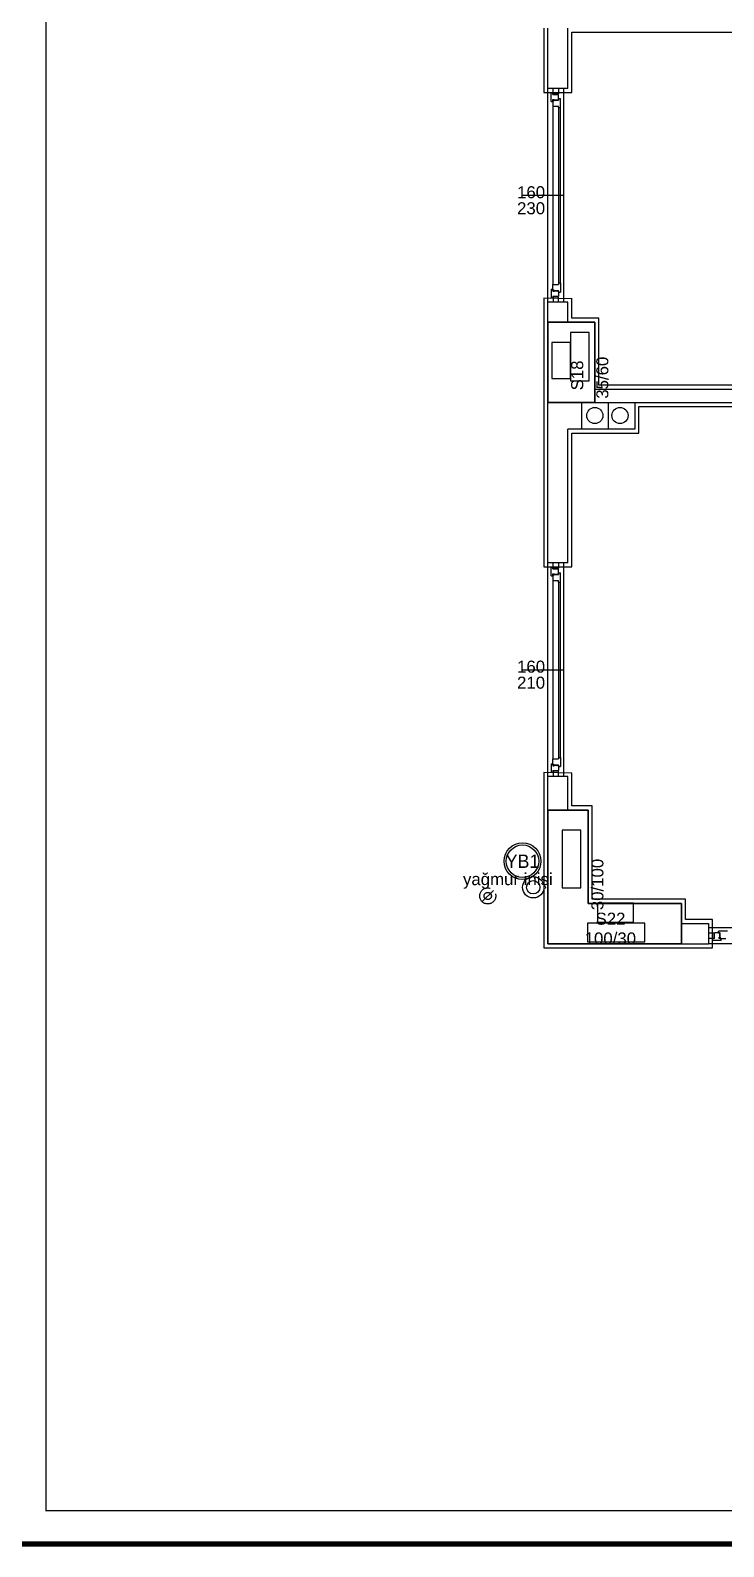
# Model space of a CAD drawing. Header units: centimetres. Extents: x -3962 to 31822, y -2 to 2802.
# Drawn here: x 10013 to 10532, y -2 to 1133 of the extents above; entities that cross this region are included whole.
import ezdxf
from ezdxf.enums import TextEntityAlignment as Align

# ---------------------------------------------------------------- set-up
doc = ezdxf.new("R2010")
doc.units = ezdxf.units.CM
doc.linetypes.add('YAGMUR HATTI', pattern=[36, 30, -6])
for name, color, linetype in [('ROTAS-MIMARI', 8, 'CONTINUOUS'), ('ROTAS-MIMARI-KOLON', 8, 'CONTINUOUS'), ('ROTAS-MIMARI-YAZI', 8, 'CONTINUOUS'), ('ROTAS-PAFTA', 7, 'CONTINUOUS'), ('ROTAS-TEFRIS', 15, 'CONTINUOUS'), ('ROTAS-YAGMUR-BORUSU', 3, 'YAGMUR HATTI')]:
    doc.layers.add(name, color=color, linetype=linetype)
doc.styles.add('ROTAS', font='arial.ttf')

# ---------------------------------------------------------------- blocks, each defined once
blk = doc.blocks.new('ROTAS-KOLON-NO-YAGMUR')
for radius in [27.5, 24.3]:
    blk.add_circle((0, 0), radius)
blk.add_attdef('K', text='', height=20).set_placement((0, 0), align=Align.MIDDLE_CENTER)

msp = doc.modelspace()

# ---------------------------------------------------------------- linework, layer by layer
at = {"layer": 'ROTAS-MIMARI'}
for p, q in [((10397.4, 1134.2), (10397.4, 1086.2)), ((10400.4, 1089.2), (10400.4, 1134.2)), ((10415.4, 1089.2), (10415.4, 1134.2)), ((10418.4, 1086.2), (10418.4, 1131.2)), ((10418.4, 1131.2), (10435.4, 1131.2)), ((10435.4, 1131.2), (10757.4, 1131.2)), ((10397.4, 1086.2), (10418.4, 1086.2)), ((10415.4, 1089.2), (10400.4, 1089.2)), ((10400.4, 929.2), (10400.4, 1089.2)), ((10402.8, 1079.5), (10402.8, 1085.9)), ((10402.8, 1085.9), (10404.2, 1085.9)), ((10402.8, 1079.5), (10404.2, 1079.5)), ((10404.2, 1084.7), (10404.2, 1085.9)), ((10404.2, 1084.7), (10408.4, 1084.7)), ((10404.2, 1079.5), (10404.2, 1081)), ((10404.2, 1081), (10405.2, 1081)), ((10404.2, 1080.4), (10404.7, 1080.4)), ((10404.2, 1080.4), (10404.2, 1076)), ((10404.4, 1085.2), (10404.4, 1089.2)), ((10408.4, 1085.2), (10404.4, 1085.2)), ((10404.7, 1080.1), (10404.7, 1080.4)), ((10404.7, 1080.1), (10405.2, 1080.1)), ((10405.2, 1080.7), (10405.2, 1081)), ((10405.2, 1080.7), (10408.4, 1080.7)), ((10405.2, 1080.4), (10408.4, 1080.4)), ((10405.2, 1080.1), (10405.2, 1080.4)), ((10408.4, 1089.2), (10408.4, 1085.2)), ((10408.4, 1080.7), (10408.4, 1084.7)), ((10408.4, 1081.6), (10409.8, 1081.6)), ((10408.4, 1081.6), (10408.4, 1080.4)), ((10409.8, 1074.8), (10409.8, 1081.6)), ((10412.2, 929.2), (10412.2, 1089.2)), ((10404.2, 1076), (10404.2, 942.4)), ((10404.2, 1076), (10408.4, 1076)), ((10408.4, 1074.8), (10408.4, 1076)), ((10408.4, 1074.8), (10408.4, 943.6)), ((10408.4, 1074.8), (10409.8, 1074.8)), ((10409.8, 943.6), (10409.8, 1074.8)), ((10380.8, 1009.2), (10412.2, 1009.2)), ((10404.2, 942.4), (10408.4, 942.4)), ((10404.2, 938), (10404.2, 942.4)), ((10408.4, 943.6), (10408.4, 942.4)), ((10408.4, 943.6), (10409.8, 943.6)), ((10409.8, 943.6), (10409.8, 936.8)), ((10397.4, 932.2), (10397.4, 914.2)), ((10418.4, 931.7), (10397.4, 932.2)), ((10402.8, 938.9), (10402.8, 932.5)), ((10402.8, 938.9), (10404.2, 938.9)), ((10402.8, 932.5), (10404.2, 932.5)), ((10404.2, 938.9), (10404.2, 937.4)), ((10404.2, 938), (10404.7, 938)), ((10404.2, 937.4), (10405.2, 937.4)), ((10404.2, 933.7), (10404.2, 932.5)), ((10404.2, 933.7), (10408.4, 933.7)), ((10404.4, 933.2), (10404.4, 929.2)), ((10408.4, 933.2), (10404.4, 933.2)), ((10404.7, 938.3), (10405.2, 938.3)), ((10404.7, 938.3), (10404.7, 938)), ((10405.2, 938.3), (10405.2, 938)), ((10405.2, 938), (10408.4, 938)), ((10405.2, 937.7), (10405.2, 937.4)), ((10405.2, 937.7), (10408.4, 937.7)), ((10408.4, 936.8), (10408.4, 938)), ((10408.4, 937.7), (10408.4, 933.7)), ((10408.4, 936.8), (10409.8, 936.8)), ((10408.4, 929.2), (10408.4, 933.2)), ((10418.4, 917.2), (10418.4, 932.2)), ((10400.4, 914.2), (10400.4, 929.2)), ((10415.4, 929.2), (10400.4, 929.2)), ((10415.4, 914.2), (10415.4, 929.2)), ((10397.4, 914.2), (10397.4, 854.2)), ((10438.4, 917.2), (10418.4, 917.2)), ((10438.4, 867.2), (10438.4, 917.2)), ((10435.4, 864.2), (10760.4, 864.2)), ((10757.4, 867.2), (10438.4, 867.2)), ((10397.4, 854.2), (10397.4, 731.2)), ((10400.4, 734.2), (10400.4, 854.2)), ((10425.4, 854.2), (10425.4, 834.2)), ((10435.4, 854.2), (10770.4, 854.2)), ((10445.4, 854.2), (10445.4, 834.2)), ((10465.4, 854.2), (10465.4, 834.2)), ((10468.4, 831.2), (10468.4, 851.2)), ((10468.4, 851.2), (10773.4, 851.2)), ((10415.4, 734.2), (10415.4, 834.2)), ((10465.4, 834.2), (10415.4, 834.2)), ((10418.4, 731.2), (10418.4, 831.2)), ((10418.4, 831.2), (10468.4, 831.2)), ((10397.4, 731.2), (10418.4, 731.2)), ((10415.4, 734.2), (10400.4, 734.2)), ((10400.4, 574.2), (10400.4, 734.2)), ((10402.8, 724.5), (10402.8, 730.9)), ((10402.8, 730.9), (10404.2, 730.9)), ((10404.2, 729.7), (10404.2, 730.9)), ((10404.2, 729.7), (10408.4, 729.7)), ((10404.4, 730.2), (10404.4, 734.2)), ((10408.4, 730.2), (10404.4, 730.2)), ((10408.4, 734.2), (10408.4, 730.2)), ((10408.4, 725.7), (10408.4, 729.7)), ((10408.4, 726.6), (10409.8, 726.6)), ((10408.4, 726.6), (10408.4, 725.4)), ((10409.8, 719.8), (10409.8, 726.6)), ((10412.2, 574.2), (10412.2, 734.2)), ((10402.8, 724.5), (10404.2, 724.5)), ((10404.2, 724.5), (10404.2, 726)), ((10404.2, 726), (10405.2, 726)), ((10404.2, 725.4), (10404.7, 725.4)), ((10404.2, 725.4), (10404.2, 721)), ((10404.2, 721), (10404.2, 587.4)), ((10404.2, 721), (10408.4, 721)), ((10404.7, 725.1), (10404.7, 725.4)), ((10404.7, 725.1), (10405.2, 725.1)), ((10405.2, 725.7), (10405.2, 726)), ((10405.2, 725.7), (10408.4, 725.7)), ((10405.2, 725.4), (10408.4, 725.4)), ((10405.2, 725.1), (10405.2, 725.4)), ((10408.4, 719.8), (10408.4, 721)), ((10408.4, 719.8), (10408.4, 588.6)), ((10408.4, 719.8), (10409.8, 719.8)), ((10409.8, 588.6), (10409.8, 719.8)), ((10380.8, 654.2), (10412.2, 654.2)), ((10402.8, 583.9), (10402.8, 577.5)), ((10402.8, 583.9), (10404.2, 583.9)), ((10404.2, 587.4), (10408.4, 587.4)), ((10404.2, 583), (10404.2, 587.4)), ((10404.2, 583.9), (10404.2, 582.4)), ((10404.2, 583), (10404.7, 583)), ((10404.2, 582.4), (10405.2, 582.4)), ((10404.2, 578.7), (10404.2, 577.5)), ((10404.2, 578.7), (10408.4, 578.7)), ((10404.7, 583.3), (10405.2, 583.3)), ((10404.7, 583.3), (10404.7, 583)), ((10405.2, 583.3), (10405.2, 583)), ((10405.2, 583), (10408.4, 583)), ((10405.2, 582.7), (10405.2, 582.4)), ((10405.2, 582.7), (10408.4, 582.7)), ((10408.4, 588.6), (10408.4, 587.4)), ((10408.4, 588.6), (10409.8, 588.6)), ((10408.4, 581.8), (10408.4, 583)), ((10408.4, 582.7), (10408.4, 578.7)), ((10408.4, 581.8), (10409.8, 581.8)), ((10409.8, 588.6), (10409.8, 581.8)), ((10418.4, 576.7), (10397.4, 577.2)), ((10397.4, 577.2), (10397.4, 549.3)), ((10400.4, 549.3), (10400.4, 574.2)), ((10415.4, 574.2), (10400.4, 574.2)), ((10402.8, 577.5), (10404.2, 577.5)), ((10404.4, 578.2), (10404.4, 574.2)), ((10408.4, 578.2), (10404.4, 578.2)), ((10408.4, 574.2), (10408.4, 578.2)), ((10415.4, 549.3), (10415.4, 574.2)), ((10418.4, 552.3), (10418.4, 576.7)), ((10397.4, 549.3), (10397.4, 446.2)), ((10433.4, 552.3), (10418.4, 552.3)), ((10433.4, 482.4), (10433.4, 552.3)), ((10503.4, 482.4), (10433.4, 482.4)), ((10503.4, 467.2), (10503.4, 482.4)), ((10523.4, 467.2), (10503.4, 467.2)), ((10523.4, 446.2), (10523.4, 467.2)), ((10500.4, 464.2), (10520.4, 464.2)), ((10520.4, 464.2), (10520.4, 449.2)), ((10680.4, 461), (10520.4, 461)), ((10520.4, 461), (10520.4, 449.2)), ((10520.4, 457.2), (10524.4, 457.2)), ((10524.4, 457.2), (10524.4, 453.2)), ((10524.9, 453), (10524.9, 457.2)), ((10528.9, 457.2), (10524.9, 457.2)), ((10534.8, 458.6), (10528, 458.6)), ((10528, 457.2), (10528, 458.6)), ((10528, 457.2), (10529.2, 457.2)), ((10528.6, 453), (10528.6, 454)), ((10528.9, 454), (10528.6, 454)), ((10528.9, 454), (10528.9, 457.2)), ((10529.2, 454), (10529.2, 457.2)), ((10529.5, 454), (10529.2, 454)), ((10529.5, 453.5), (10529.5, 454)), ((10397.4, 446.2), (10500.4, 446.2)), ((10500.4, 449.2), (10520.4, 449.2)), ((10500.4, 446.2), (10523.4, 446.2)), ((10524.4, 453.2), (10520.4, 453.2)), ((10680.4, 449.2), (10520.4, 449.2)), ((10524.9, 453), (10523.7, 453)), ((10523.7, 451.6), (10523.7, 453)), ((10530.1, 451.6), (10523.7, 451.6)), ((10530.1, 453), (10528.6, 453)), ((10529.2, 453), (10529.2, 453.5)), ((10529.5, 453.5), (10529.2, 453.5)), ((10529.2, 453), (10533.6, 453)), ((10530.1, 451.6), (10530.1, 453))]:
    msp.add_line(p, q, dxfattribs=at)
for points in [[(10400.4, 854.2), (10400.4, 914.2)], [(10400.4, 914.2), (10435.4, 914.2)], [(10435.4, 914.2), (10435.4, 854.2)], [(10435.4, 854.2), (10400.4, 854.2)], [(10400.4, 449.2), (10400.4, 549.2)], [(10400.4, 549.2), (10430.4, 549.2)], [(10430.4, 549.2), (10430.4, 479.2)], [(10430.4, 479.2), (10500.4, 479.2)], [(10500.4, 479.2), (10500.4, 449.2)], [(10500.4, 449.2), (10400.4, 449.2)]]:
    msp.add_lwpolyline(points, dxfattribs=at)
for centre, radius in [((10435.5, 844.4), 6.03), ((10454.3, 844.4), 6.03), ((10389.4, 491.4), 8), ((10389.4, 491.4), 5)]:
    msp.add_circle(centre, radius, dxfattribs=at)
at = {"layer": 'ROTAS-MIMARI-KOLON'}
for points in [[(10435.4, 914.2), (10400.4, 914.2), (10400.4, 854.2), (10435.4, 854.2), (10435.4, 914.2)], [(10417.4, 872.1), (10417.4, 899.1), (10403.4, 899.1), (10403.4, 872.1), (10417.4, 872.1)], [(10431.3, 870.3), (10431.3, 906.5), (10417.3, 906.5), (10417.3, 870.3), (10431.3, 870.3)], [(10430.4, 549.2), (10400.4, 549.2), (10400.4, 449.2), (10500.4, 449.2), (10500.4, 479.2), (10430.4, 479.2), (10430.4, 549.2)], [(10425.1, 491.1), (10425.1, 534.2), (10411.1, 534.2), (10411.1, 491.1), (10425.1, 491.1)], [(10437.4, 465.4), (10464.5, 465.4), (10464.5, 479.4), (10437.4, 479.4), (10437.4, 465.4)], [(10429.9, 450.6), (10473, 450.6), (10473, 464.6), (10429.9, 464.6), (10429.9, 450.6)]]:
    msp.add_lwpolyline(points, dxfattribs=at)
at = {"layer": 'ROTAS-PAFTA'}
for points, const_width in [([(10000, 0), (12500, 0), (12500, 2800), (10000, 2800)], 4), ([(10025, 25), (12475, 25), (12475, 2775), (10025, 2775)], 1)]:
    msp.add_lwpolyline(points, close=True, dxfattribs=dict(at, const_width=const_width))
at = {"layer": 'ROTAS-YAGMUR-BORUSU'}
msp.add_line((10351.2, 480.7), (10359.6, 489.1), dxfattribs=at)
for radius in [6, 2.7]:
    msp.add_circle((10355.4, 484.9), radius, dxfattribs=at)

# ---------------------------------------------------------------- block references
at = {"layer": 'ROTAS-TEFRIS'}
ref = msp.add_blockref('ROTAS-KOLON-NO-YAGMUR', (10381.4, 510.9), dxfattribs=dict(at, xscale=0.5, yscale=0.5))
ref.add_attrib('K', 'YB1', dxfattribs={"height": 10}).set_placement((10381.4, 510.9), align=Align.MIDDLE_CENTER)

# ---------------------------------------------------------------- texts
at = {"layer": 'ROTAS-MIMARI-YAZI', "style": 'ROTAS'}
for s, p in [('160', (10387.8, 1011.5)), ('230', (10387.8, 999.5)), ('160', (10387.8, 656.5)), ('210', (10387.8, 644.5)), ('yağmur inişi', (10370.4, 497.5)), ('S22', (10447.2, 467.9)), ('100/30', (10447.1, 453.1))]:
    msp.add_text(s, height=9, dxfattribs=at).set_placement(p, align=Align.MIDDLE_CENTER)
for s, p in [('S18', (10422.3, 874.4)), ('35/60', (10441.1, 872.7)), ('30/100', (10437.4, 493.5))]:
    msp.add_text(s, height=9, rotation=90, dxfattribs=at).set_placement(p, align=Align.MIDDLE_CENTER)

doc.saveas('drawing.dxf')
